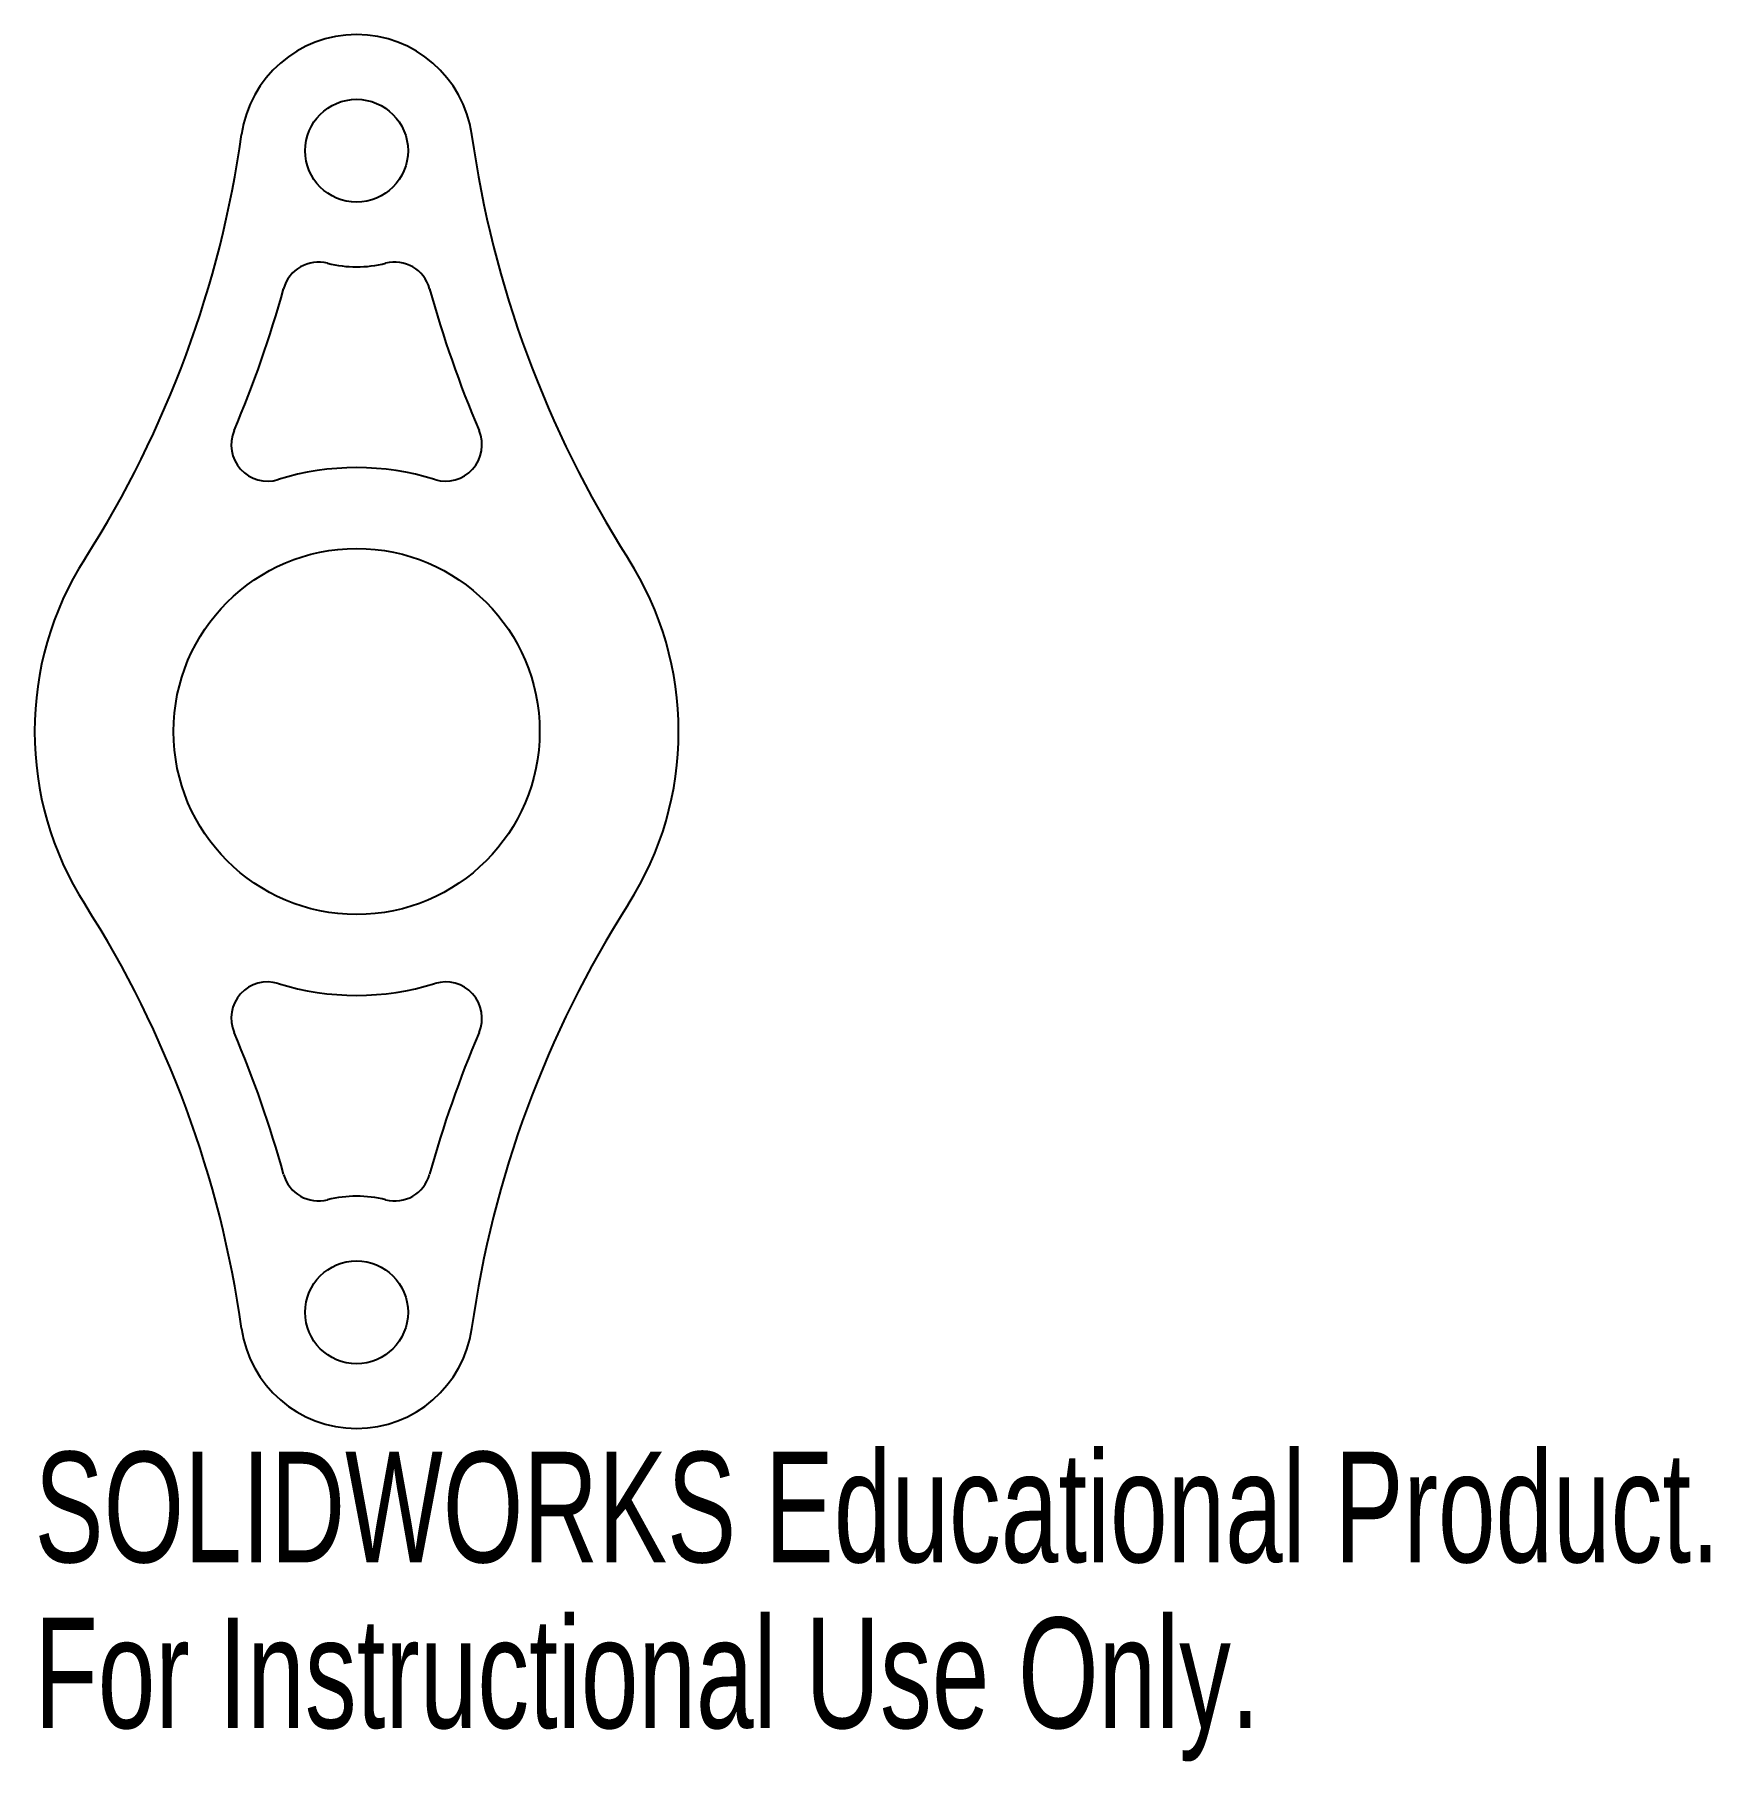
# Model space of a CAD drawing. Header units: inches. Extents: x -0.55 to 2.33, y -1.77 to 1.2.
import ezdxf

# ---------------------------------------------------------------- set-up
doc = ezdxf.new("R2010")
doc.units = ezdxf.units.IN
doc.header["$MEASUREMENT"] = 0
doc.styles.add('SLDTEXTSTYLE0', font='TXT', dxfattribs={"width": 0.7})

msp = doc.modelspace()

# ---------------------------------------------------------------- linework, layer by layer
at = {"color": 7, "linetype": 'Continuous', "lineweight": 25}
for centre, radius in [((0, 1), 0.0885), ((0, 0), 0.315), ((0, -1), 0.0885)]:
    msp.add_circle(centre, radius, dxfattribs=at)
for centre, radius, start, end in [((0, 1), 0.2, 8, 172), ((-2.0123, 1.2828), 1.8321, 327.4835, 352), ((2.0123, 1.2828), 1.8321, 188, 212.5165), ((-0.0654, 0.7458), 0.0625, 75.5659, 164.5791), ((0, 1), 0.2, 255.5659, 284.4341), ((0.0654, 0.7458), 0.0625, 15.4209, 104.4341), ((-2.0123, 1.2828), 1.9571, 336.9961, 344.5791), ((2.0123, 1.2828), 1.9571, 195.4209, 203.0039), ((-0.1533, 0.4936), 0.0625, 156.9961, 287.2575), ((0.1533, 0.4936), 0.0625, 252.7425, 23.0039), ((0, 0), 0.4543, 72.7425, 107.2575), ((0, 0), 0.5543, 147.4835, 212.5165), ((0, 0), 0.5543, 327.4835, 32.5165), ((-2.0123, -1.2828), 1.8321, 8, 32.5165), ((2.0123, -1.2828), 1.8321, 147.4835, 172), ((-0.1533, -0.4936), 0.0625, 72.7425, 203.0039), ((0, 0), 0.4543, 252.7425, 287.2575), ((0.1533, -0.4936), 0.0625, 336.9961, 107.2575), ((-2.0123, -1.2828), 1.9571, 15.4209, 23.0039), ((2.0123, -1.2828), 1.9571, 156.9961, 164.5791), ((-0.0654, -0.7458), 0.0625, 195.4209, 284.4341), ((0.0654, -0.7458), 0.0625, 255.5659, 344.5791), ((0, -1), 0.2, 75.5659, 104.4341), ((0, -1), 0.2, 188, 352)]:
    msp.add_arc(centre, radius, start, end, dxfattribs=at)

# ---------------------------------------------------------------- texts
at = {"color": 7, "linetype": 'Continuous', "char_height": 0.1903, "attachment_point": 1, "style": 'SLDTEXTSTYLE0'}
for s, insert in [('SOLIDWORKS Educational Product.', (-0.5543, -1.2401)), ('For Instructional Use Only.', (-0.5543, -1.5256))]:
    msp.add_mtext(s, dxfattribs=dict(at, insert=insert))

doc.saveas('drawing.dxf')
